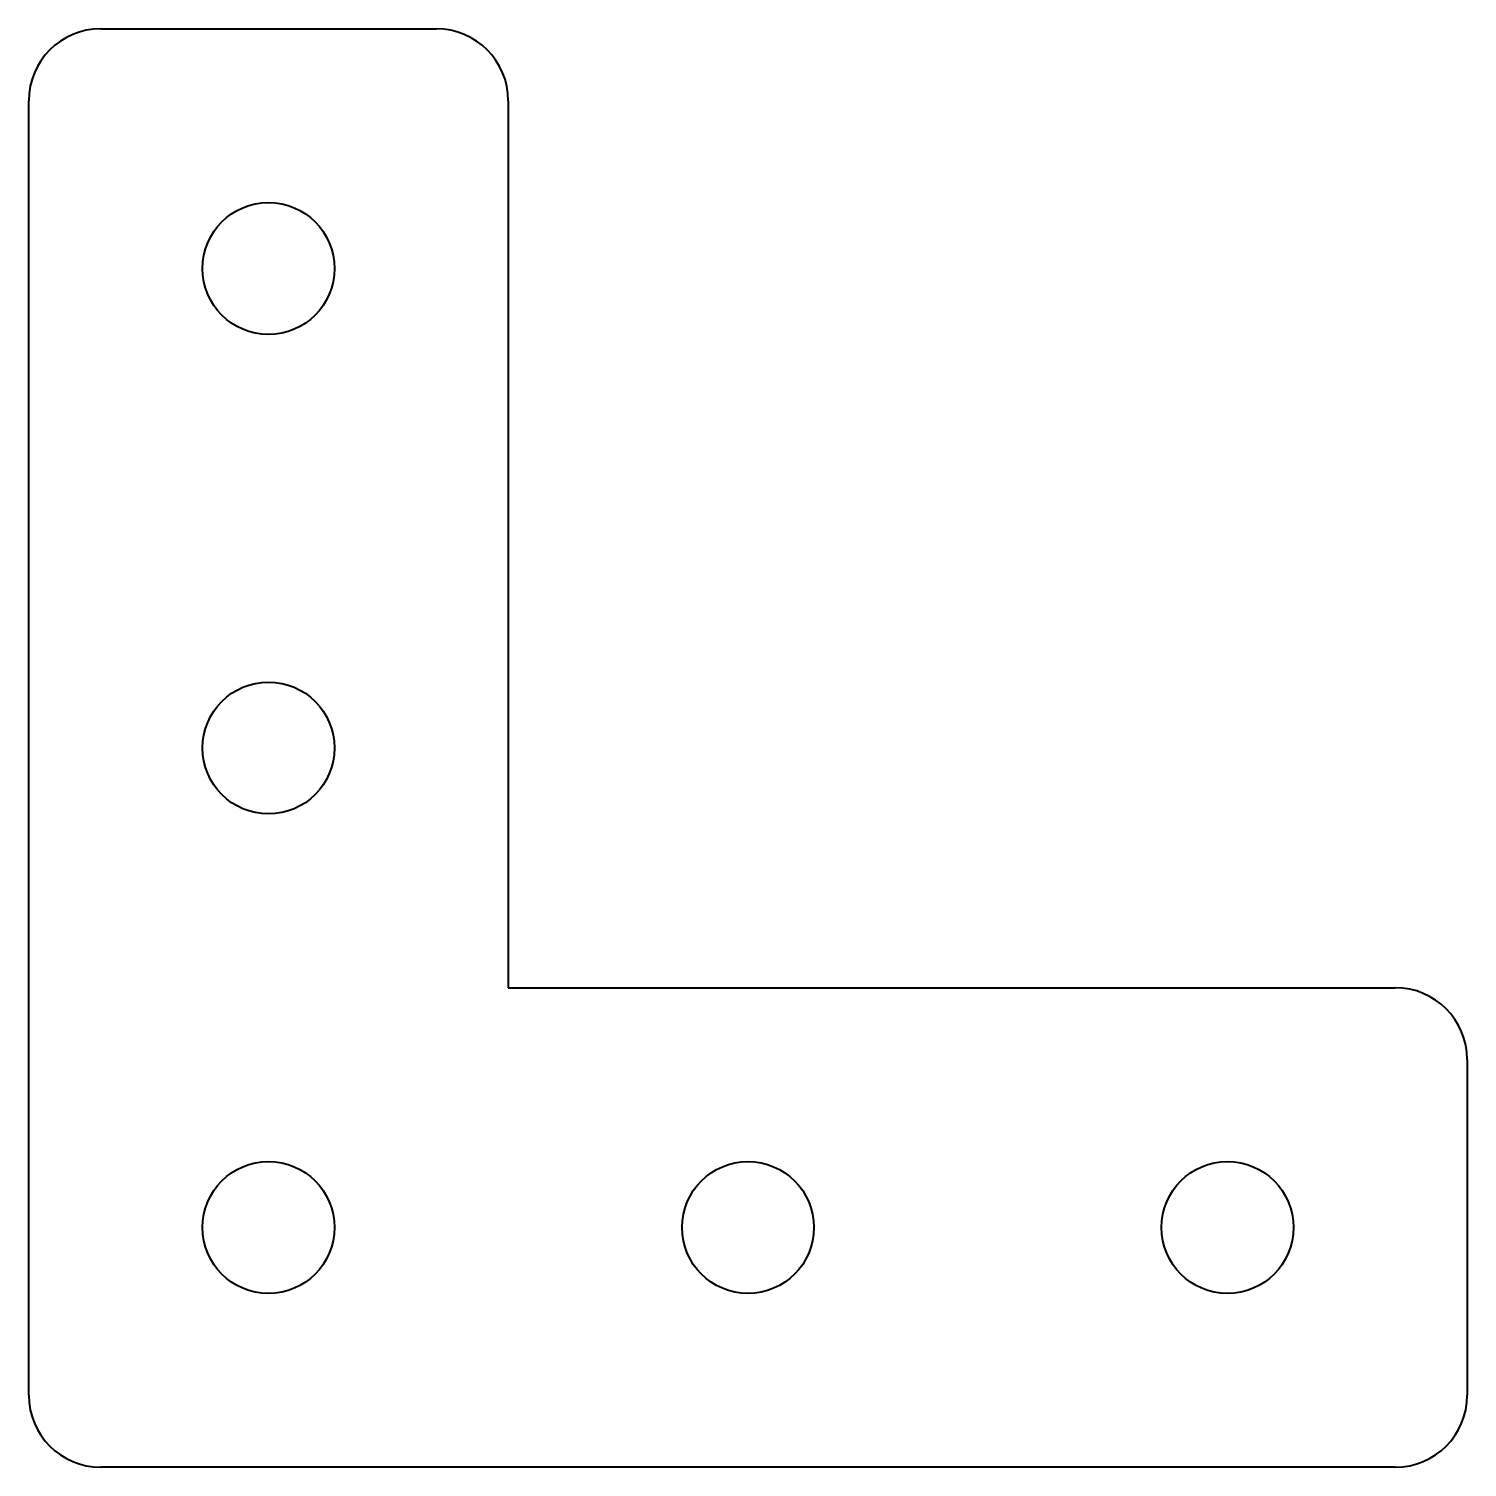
# Model space of a CAD drawing. Header units: millimetres. Extents: x -274.3 to -214.3, y -20 to 40.
import ezdxf

# ---------------------------------------------------------------- set-up
doc = ezdxf.new("R2010")
doc.units = ezdxf.units.MM
doc.layers.add('Visible', color=7, linetype='Continuous', lineweight=40)

msp = doc.modelspace()

# ---------------------------------------------------------------- linework, layer by layer
at = {"layer": 'Visible'}
for p, q in [((-271.3, 40), (-257.3, 40)), ((-274.3, -17), (-274.3, 37)), ((-254.3, 37), (-254.3, 0)), ((-254.3, 0), (-217.3, 0)), ((-214.3, -3), (-214.3, -17)), ((-217.3, -20), (-271.3, -20))]:
    msp.add_line(p, q, dxfattribs=at)
for centre in [(-264.3, 30), (-264.3, 10), (-264.3, -10), (-244.3, -10), (-224.3, -10)]:
    msp.add_circle(centre, 2.75, dxfattribs=at)
for centre, start, end in [((-271.3, 37), 90, 180), ((-257.3, 37), 0, 90), ((-217.3, -3), 0, 90), ((-271.3, -17), 180, 270), ((-217.3, -17), 270, 0)]:
    msp.add_arc(centre, 3, start, end, dxfattribs=at)

doc.saveas('drawing.dxf')
